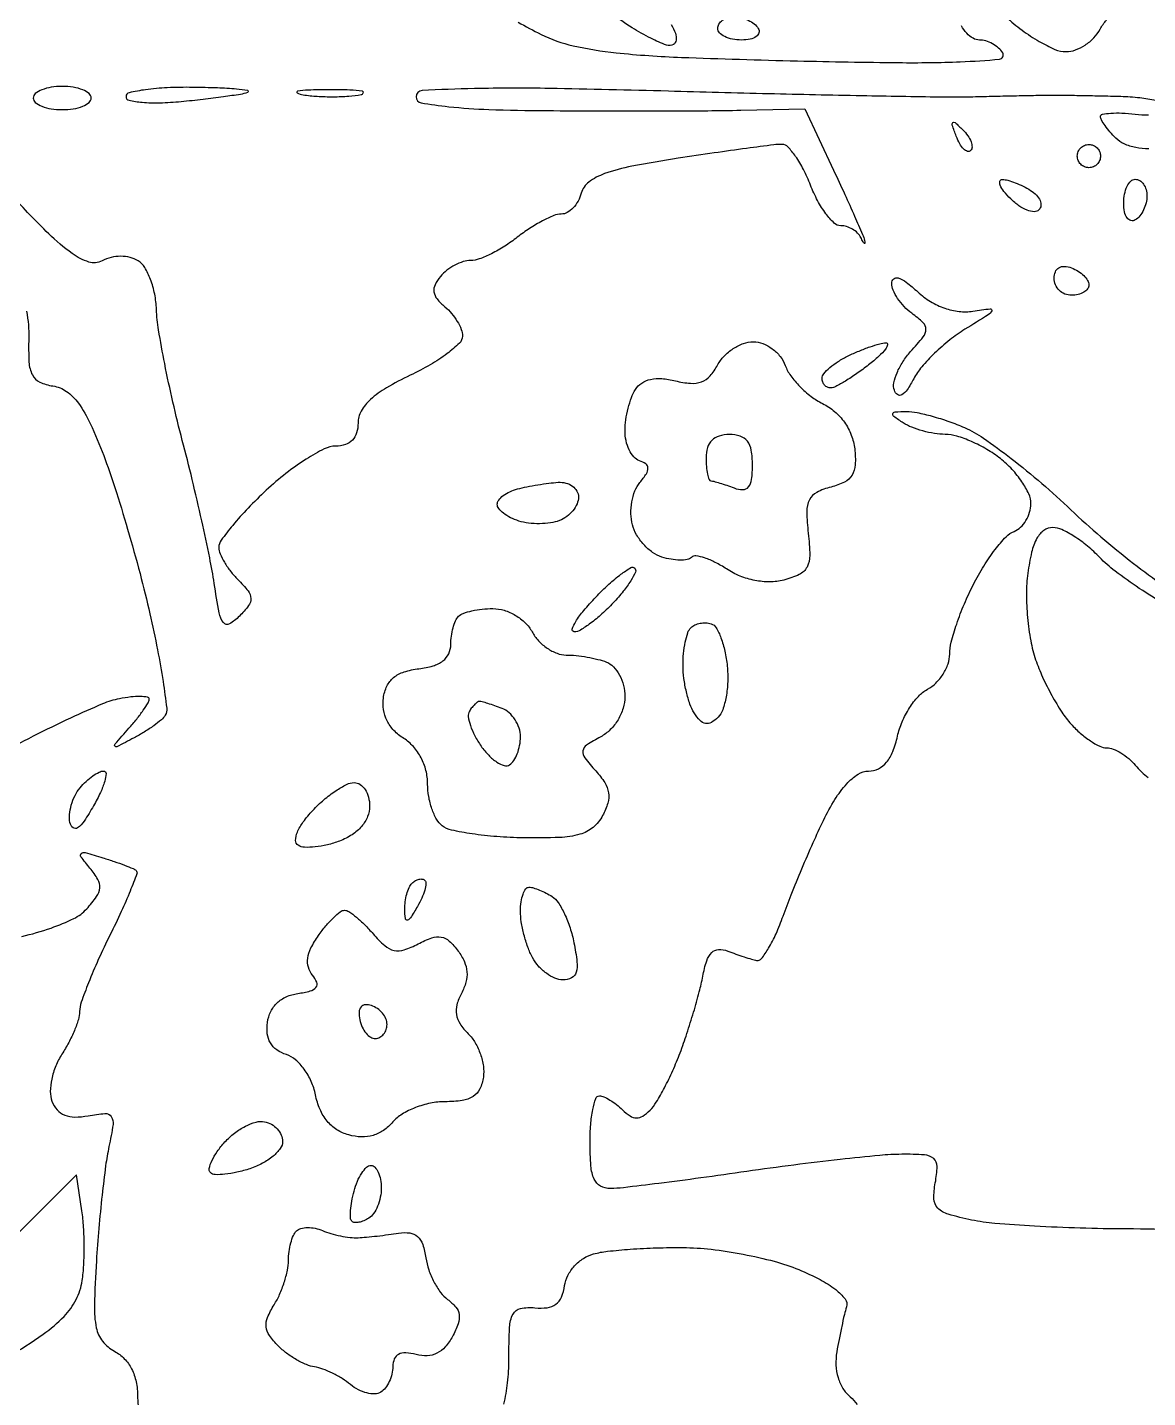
# Model space of a CAD drawing. Extents: x 0 to 102, y 0 to 135.
# Drawn here: x 41.24 to 49.41, y 76.39 to 86.38 of the extents above; entities that cross this region are included whole.
import ezdxf

# ---------------------------------------------------------------- set-up
doc = ezdxf.new("R2010")
doc.units = 0
doc.header["$MEASUREMENT"] = 0

msp = doc.modelspace()

# ---------------------------------------------------------------- linework, layer by layer
for points in [[(44.821143, 86.422991, 0.014875), (44.987945, 86.333577, 0.060414), (45.22214, 86.250302, 0.029478), (45.535579, 86.199071, 0.016541), (46.013134, 86.165589, 0.003394), (46.858108, 86.140121, 0.003051), (47.596346, 86.12739, 0.012434), (48.045129, 86.133551, 0.013288), (48.331999, 86.152272, 0.556942), (48.354766, 86.197909, 0.075053), (48.324233, 86.23391, 0.053185), (48.280784, 86.264361, 0.053051), (48.231742, 86.285039, 0.073387), (48.184574, 86.292, -0.13396), (48.138437, 86.304587, -0.073181), (48.092455, 86.341678, -0.064339), (48.053566, 86.396448, -0.058352)], [(45.938094, 86.404206, -0.067422), (45.967563, 86.341466, -0.098129), (45.973096, 86.290839, -0.236898), (45.95388, 86.259638, -0.233852), (45.90314, 86.254848, -0.023737), (45.788981, 86.304843, -0.02577), (45.651797, 86.381899, -0.017653), (45.504219, 86.482562, 0.006411)], [(48.377567, 86.4612, 0.026144), (48.495774, 86.364062, 0.02783), (48.621111, 86.281954, 0.02889), (48.736062, 86.224062, 0.102552), (48.816445, 86.2074, 0.088074), (48.884514, 86.219484, 0.057687), (48.955852, 86.255419, 0.055957), (49.019507, 86.308351, 0.068588), (49.064934, 86.370871, -0.059356), (49.111611, 86.437659, -0.038306)], [(49.469982, 85.850411, 0.030874), (49.353861, 85.869993, 0.019228), (49.21605, 85.879223, 0.001548), (49.065985, 85.883024, 0.001445), (48.912415, 85.885995, 0.001438), (48.775993, 85.887848, 0.004924), (48.6873, 85.887924, 0.002307), (48.597492, 85.886702, 0.000632), (48.455972, 85.883944, 0.000639), (48.295562, 85.880409, 0.000667), (48.1374, 85.876511, -0.010241), (47.897733, 85.875194, -0.001037), (47.328016, 85.884914, -0.001298), (46.649117, 85.899668, -0.001034), (45.91665, 85.919006, 0.002718), (45.050446, 85.938955, 0.009983), (44.502143, 85.937654, 0.006774), (44.120432, 85.92395, 0.399808), (44.0766, 85.877896, 0.363838), (44.11302, 85.834471, 0.01747), (44.314616, 85.806049, 0.018126), (44.606945, 85.785882, 0.006338), (45.02835, 85.777471, 0.001191), (45.426859, 85.77552, 0.001091), (45.837205, 85.775383, 0.00109), (46.203494, 85.776859, 0.003578), (46.4454, 85.780092), (46.9107, 85.789642), (47.121279, 85.342871, -0.002576), (47.20309, 85.166955, -0.003552), (47.27462, 85.008079, -0.002264), (47.33314, 84.873957, -0.042897), (47.347584, 84.830535, -0.043263), (47.350368, 84.811984, -0.645478), (47.346058, 84.809702, -0.102026), (47.336361, 84.821031, -0.011051), (47.320305, 84.851685, 0.084919), (47.296131, 84.884853, 0.059766), (47.259365, 84.912927, 0.05878), (47.216235, 84.931948, 0.074617), (47.17324, 84.9384, -0.193211), (47.125521, 84.957555, -0.041984), (47.06562, 85.025379, -0.03797), (47.005107, 85.121127, -0.028459), (46.953, 85.2345, 0.024547), (46.901934, 85.347936, 0.033812), (46.844522, 85.443785, 0.035875), (46.788874, 85.512741, 0.206322), (46.74686, 85.531159, 0.03305), (46.685548, 85.527484, 0.001675), (46.487134, 85.501688, 0.002674), (46.251409, 85.468954, 0.001934), (45.989012, 85.430048, 0.009289), (45.65027, 85.372025, 0.039212), (45.451629, 85.317775, 0.072702), (45.335501, 85.255814, 0.171589), (45.281195, 85.175689, -0.060909), (45.25805, 85.117309, -0.065684), (45.221968, 85.067852, -0.073974), (45.179005, 85.034396, -0.129203), (45.135642, 85.023, 0.097717), (45.081108, 85.012239, 0.023958), (44.997859, 84.973298, 0.023626), (44.905018, 84.918565, 0.02165), (44.814915, 84.8538, -0.025266), (44.723432, 84.789041, -0.025772), (44.626472, 84.734302, -0.02662), (44.537657, 84.695787, -0.089224), (44.475465, 84.6846, 0.076567), (44.420845, 84.676187, 0.044466), (44.359444, 84.65062, 0.043233), (44.301027, 84.613191, 0.055515), (44.255116, 84.568925, 0.059704), (44.215387, 84.507411, 0.150414), (44.20721, 84.455288, 0.137756), (44.229653, 84.404594, 0.046911), (44.287057, 84.347066, -0.044309), (44.336011, 84.298513, -0.040242), (44.377417, 84.240577, -0.042602), (44.405892, 84.182361, -0.092705), (44.415, 84.133658, -0.204394), (44.39275, 84.081502, -0.029943), (44.303169, 84.005364, -0.029783), (44.180106, 83.923846, -0.021526), (44.0343, 83.847483, 0.02215), (43.8614, 83.756655, 0.053089), (43.744886, 83.670975, 0.076665), (43.676876, 83.586462, 0.131904), (43.6536, 83.499767, -0.072334), (43.643063, 83.427314, -0.119676), (43.612135, 83.374169, -0.123058), (43.561003, 83.342066, -0.079104), (43.491494, 83.331, 0.116937), (43.407271, 83.311029, 0.024981), (43.275518, 83.236363, 0.02483), (43.128059, 83.132159, 0.021414), (42.983894, 83.008832, 0.013617), (42.851566, 82.878523, 0.01848), (42.739889, 82.753456, 0.015592), (42.655782, 82.645256, 0.158707), (42.6384, 82.591875, 0.101284), (42.647795, 82.545969, 0.033169), (42.679227, 82.484103, 0.031483), (42.724196, 82.418277, 0.03079), (42.777386, 82.3581, -0.027052), (42.852066, 82.27487, -0.160645), (42.872304, 82.220881, -0.174796), (42.855594, 82.16799, -0.033334), (42.788103, 82.090846, -0.066189), (42.71574, 82.035467, -0.375516), (42.671907, 82.044235, -0.11882), (42.640683, 82.114455, -0.00824), (42.604783, 82.329539, 0.013184), (42.571751, 82.516061, 0.004383), (42.513777, 82.787515, 0.00436), (42.444256, 83.087272, 0.004951), (42.372281, 83.3733, -0.007653), (42.303554, 83.652796, -0.007764), (42.243765, 83.932922, -0.007599), (42.199269, 84.17807, -0.03133), (42.183966, 84.327998, 0.039168), (42.170767, 84.439926, 0.041164), (42.140354, 84.546514, 0.044797), (42.098532, 84.633145, 0.119846), (42.050758, 84.681645, 0.07735), (41.991877, 84.706539, 0.061209), (41.92319, 84.715054, 0.05944), (41.852418, 84.706688, 0.063834), (41.787406, 84.681927, -0.203746), (41.6911, 84.673294, -0.078127), (41.568677, 84.735253, -0.039244), (41.397692, 84.880122, -0.008495), (41.127198, 85.157712, -0.007545)], [(49.420817, 85.498014, -0.048784), (49.324366, 85.508078, -0.052664), (49.239989, 85.534798, -0.093642), (49.179978, 85.575736, -0.019189), (49.137106, 85.622032, -0.023526), (49.100894, 85.668536, -0.022945), (49.074626, 85.709636, -0.13145), (49.068, 85.734405, -0.361335), (49.081817, 85.751028, -0.029112), (49.142554, 85.7587, -0.028749), (49.224491, 85.759515, -0.017096), (49.3218, 85.751545, 0.027097), (49.419075, 85.745533, 0.044786)], [(41.235698, 84.314136, -0.058114), (41.252478, 84.117247, 0.020285), (41.25413, 83.943061, 0.105261), (41.278703, 83.850617, 0.167514), (41.332597, 83.798431, 0.074145), (41.428773, 83.7698, -0.120873), (41.527384, 83.730197, -0.079781), (41.614489, 83.643734, -0.050315), (41.700537, 83.496648, -0.015998), (41.798774, 83.2622, -0.013762), (41.880093, 83.030309, -0.00637), (41.973574, 82.72488, -0.006304), (42.063722, 82.40125, -0.00872), (42.135838, 82.108613, -0.007503), (42.191574, 81.846051, -0.011066), (42.231912, 81.613897, -0.00654), (42.258662, 81.41961, -0.170968), (42.247575, 81.368818, -0.079158), (42.219849, 81.336662, -0.01854), (42.163665, 81.292681, -0.018654), (42.094456, 81.246362, -0.017362), (42.020338, 81.204145, -0.002498), (41.893985, 81.138677, -0.407846), (41.880321, 81.142926, -0.312584), (41.882155, 81.159368, -0.002063), (41.98275, 81.273801, 0.012401), (42.039452, 81.341058, 0.016554), (42.08731, 81.404996, 0.013794), (42.123396, 81.459852, 0.139461), (42.1308, 81.48588, 0.367457), (42.118, 81.500945, 0.036484), (42.067022, 81.505509, 0.032433), (41.996937, 81.502109, 0.018892), (41.913684, 81.489432, 0.053357), (41.7902, 81.451843, 0.008326), (41.556973, 81.348036, 0.009185), (41.285221, 81.215495, 0.007888), (41.004234, 81.066367, -0.000392)], [(49.662766, 77.616587, 0.006718), (49.257348, 77.623523, -0.006618), (48.919554, 77.629233, -0.006847), (48.585848, 77.643871, -0.00664), (48.297374, 77.664331, -0.029091), (48.128283, 77.688549, -0.020255), (47.957634, 77.730476, -0.1299), (47.881996, 77.775793, -0.18963), (47.853485, 77.843634, -0.053031), (47.863195, 77.960476, 0.039512), (47.876378, 78.079942, 0.228606), (47.851284, 78.13635, 0.161309), (47.784445, 78.16327, 0.01811), (47.618512, 78.167717, 0.021112), (47.457678, 78.159405, 0.004115), (47.168851, 78.129817, 0.004365), (46.832477, 78.089583, 0.004027), (46.4877, 78.042462, -0.002116), (46.152881, 77.995398, -0.002776), (45.846723, 77.955412, -0.002032), (45.589909, 77.92438, -0.026276), (45.49365, 77.918245, -0.128746), (45.421702, 77.936231, -0.165368), (45.3759, 77.986195, -0.085392), (45.351938, 78.082511, -0.018367), (45.3456, 78.255, -0.01883), (45.350487, 78.384712, -0.03053), (45.365481, 78.493995, -0.031449), (45.386897, 78.574412, -0.322437), (45.41328, 78.5934, -0.102712), (45.446189, 78.586568, -0.032763), (45.490901, 78.563578, -0.031128), (45.538639, 78.530732, -0.030136), (45.58248, 78.49188, 0.050861), (45.636921, 78.447515, 0.143106), (45.683418, 78.433242, 0.146552), (45.729576, 78.446388, 0.054279), (45.782802, 78.489162, 0.060363), (45.828685, 78.547697, 0.015369), (45.888034, 78.652932, 0.015439), (45.948833, 78.778191, 0.015083), (46.002293, 78.907932, 0.010355), (46.051776, 79.047826, 0.007763), (46.100648, 79.203743, 0.007855), (46.14208, 79.351998, 0.017783), (46.167639, 79.46563, -0.030453), (46.195958, 79.578149, -0.118866), (46.232822, 79.639081, -0.190259), (46.282759, 79.661028, -0.102749), (46.349998, 79.649712, 0.007416), (46.408049, 79.628082, 0.006736), (46.468601, 79.607451, 0.006758), (46.523265, 79.590459, 0.021481), (46.560384, 79.581182, 0.286273), (46.595433, 79.594201, 0.029824), (46.647103, 79.670077, 0.029851), (46.702103, 79.776098, 0.019219), (46.753532, 79.9047, -0.009277), (46.81214, 80.060148, -0.005019), (46.889707, 80.249313, -0.004998), (46.972569, 80.440395, -0.007858), (47.047944, 80.60265, -0.02552), (47.131678, 80.755331, -0.04709), (47.216923, 80.868221, -0.061656), (47.299931, 80.939103, -0.146946), (47.376825, 80.9622, 0.115688), (47.447867, 80.97886, 0.104951), (47.507038, 81.025724, 0.079719), (47.553665, 81.104811, 0.039373), (47.587655, 81.216704, -0.047497), (47.621034, 81.320504, -0.040704), (47.674815, 81.421966, -0.042648), (47.739616, 81.506499, -0.08524), (47.805876, 81.55808, 0.072364), (47.867959, 81.603907, 0.056603), (47.920517, 81.669252, 0.057623), (47.956177, 81.743233, 0.083704), (47.9682, 81.814547, -0.063946), (47.979441, 81.902085, -0.018099), (48.019025, 82.033948, -0.017924), (48.074994, 82.181003, -0.01806), (48.141222, 82.323292, -0.021167), (48.216497, 82.456589, -0.024374), (48.299573, 82.576692, -0.024496), (48.378904, 82.670332, -0.113622), (48.437322, 82.709673, 0.09741), (48.484381, 82.739217, 0.066866), (48.524246, 82.788269, 0.06415), (48.551203, 82.848506, 0.073295), (48.5604, 82.910911, 0.107623), (48.544847, 82.982329, 0.041562), (48.49492, 83.071186, 0.038721), (48.422784, 83.161791, 0.038638), (48.337491, 83.24026, 0.033869), (48.239003, 83.307466, 0.029248), (48.127498, 83.364474, 0.03034), (48.019974, 83.404147, 0.071515), (47.935641, 83.416895, -0.037966), (47.857845, 83.423378, -0.026731), (47.771987, 83.441901, -0.027103), (47.69129, 83.468653, -0.049897), (47.6298, 83.5002, -0.011783), (47.560109, 83.547602, -0.317288), (47.553135, 83.567606, -0.319152), (47.569642, 83.580789, -0.01186), (47.653667, 83.583505, -0.052761), (47.729925, 83.576097, -0.017157), (47.840115, 83.549532, -0.016888), (47.961379, 83.511402, -0.018239), (48.076667, 83.466035, -0.048669), (48.214127, 83.389391, -0.012944), (48.416856, 83.241024, -0.013001), (48.639704, 83.059459, -0.013059), (48.852473, 82.866818, 0.013659), (49.070209, 82.670156, 0.011967), (49.308002, 82.476545, 0.012116), (49.531211, 82.312023, 0.034815)], [(49.554645, 82.166266, -0.01417), (49.350858, 82.293976, -0.014378), (49.173904, 82.41948, -0.041507), (49.061841, 82.519489, 0.029865), (48.973165, 82.60241, 0.031341), (48.876601, 82.672742, 0.03302), (48.78612, 82.722269, 0.106432), (48.719589, 82.737338, 0.161073), (48.655347, 82.71685, 0.111188), (48.604537, 82.659058, 0.067821), (48.565902, 82.55774, 0.023887), (48.537828, 82.404415, 0.033992), (48.528032, 82.254785, 0.021917), (48.536096, 82.081157, 0.022028), (48.559049, 81.911251, 0.038217), (48.594912, 81.773523, 0.024662), (48.645373, 81.647346, 0.018356), (48.712842, 81.513352, 0.018654), (48.786001, 81.391435, 0.039467), (48.853235, 81.304208, 0.029933), (48.920708, 81.238072, 0.032164), (48.994067, 81.182162, 0.034006), (49.062736, 81.142942, 0.113219), (49.113053, 81.1314, -0.0946), (49.160224, 81.122395, -0.042261), (49.217037, 81.094123, -0.039829), (49.273859, 81.053055, -0.043183), (49.3218, 81.0045, 0.02911), (49.36713, 80.955931, 0.032564), (49.416214, 80.914877, 0.03449)], [(41.202147, 79.755742, 0.026037), (41.415437, 79.817612, 0.02998), (41.580143, 79.886151, 0.095528), (41.674952, 79.957444, 0.030183), (41.746951, 80.047356, 0.134277), (41.769804, 80.11037, 0.152205), (41.755993, 80.171804, 0.0424), (41.698989, 80.253716, -0.012086), (41.632613, 80.337748, -0.404563), (41.635515, 80.360946, -0.241908), (41.664959, 80.366999, -0.006789), (41.793063, 80.329394, -0.007159), (41.876066, 80.302492, -0.009382), (41.951041, 80.275421, -0.007269), (42.012701, 80.250806, -0.083141), (42.03479, 80.23695, -0.310653), (42.040709, 80.212998, -0.005905), (41.991617, 80.087161, -0.012103), (41.927025, 79.937724, -0.00753), (41.84444, 79.765549, 0.009362), (41.759722, 79.587255, 0.011728), (41.688189, 79.418723, 0.009996), (41.634703, 79.275738, 0.084692), (41.6232, 79.208313, -0.075054), (41.614633, 79.151561, -0.023588), (41.585359, 79.070567, -0.022971), (41.543686, 78.982029, -0.023551), (41.494381, 78.898444, 0.048575), (41.449256, 78.812392, 0.044328), (41.419904, 78.716589, 0.047147), (41.409455, 78.625708, 0.096967), (41.421739, 78.555444, 0.088713), (41.459821, 78.492397, 0.117284), (41.514361, 78.45371, 0.097115), (41.588705, 78.439424, 0.046308), (41.686014, 78.448828, -0.028686), (41.808344, 78.465011, -0.269461), (41.854225, 78.44272, -0.188702), (41.867119, 78.384819, -0.014251), (41.837409, 78.223754, 0.019526), (41.813227, 78.08443, 0.005784), (41.787053, 77.869616, 0.005795), (41.763209, 77.627294, 0.006218), (41.74561, 77.3901, 0.008515), (41.731071, 77.064282, 0.056673), (41.744955, 76.902589, 0.119111), (41.790631, 76.804551, 0.101927), (41.878357, 76.731474, -0.079894), (41.949265, 76.677474, -0.072713), (42.002387, 76.602325, -0.066545), (42.035157, 76.508872, -0.051137), (42.0462, 76.401182, 0.046127), (42.055413, 76.301529, 0.040862)], [(41.101579, 76.688087, 0.014259), (41.357519, 76.856324, 0.04792), (41.509956, 76.986238, 0.073339), (41.597942, 77.108752, 0.082857), (41.64223, 77.246505, 0.0239), (41.653385, 77.360042, 0.01361), (41.656549, 77.497968, 0.013569), (41.652168, 77.637313, 0.021796), (41.640048, 77.755564), (41.6016, 78.017527), (41.030612, 77.450915, -0.006566)], [(44.716826, 76.345378, 0.035199), (44.744288, 76.500596, 0.026192), (44.7534, 76.674414, -0.011118), (44.758579, 76.907289, -0.106827), (44.783667, 77.002626, -0.231511), (44.838578, 77.043992, -0.074197), (44.943476, 77.048453, 0.056954), (45.03366, 77.049188, 0.130669), (45.096206, 77.074301, 0.134895), (45.136802, 77.126505, 0.06251), (45.15973, 77.210026, -0.083975), (45.18354, 77.284196, -0.065784), (45.232001, 77.353599, -0.064956), (45.297569, 77.40884, -0.077255), (45.371504, 77.441521, -0.038107), (45.472744, 77.460552, -0.009695), (45.639263, 77.475621, -0.009827), (45.830648, 77.485429, -0.009807), (46.0224, 77.487718, -0.0272), (46.228307, 77.474923, -0.017935), (46.462849, 77.43892, -0.018064), (46.689112, 77.387299, -0.032993), (46.8684, 77.326611, -0.022314), (47.023547, 77.254144, -0.045071), (47.136909, 77.181215, -0.062581), (47.204758, 77.113183, -0.24214), (47.215322, 77.056388, 0.014907), (47.199841, 76.998521, 0.005015), (47.180634, 76.91326, 0.004984), (47.161263, 76.818468, 0.005688), (47.144668, 76.727388, 0.053796), (47.138746, 76.631005, 0.060668), (47.154188, 76.539572, 0.065256), (47.18946, 76.460341, 0.082415), (47.241896, 76.399779, -0.070292), (47.293248, 76.343281, -0.044597)]]:
    msp.add_lwpolyline(points, format="xyb")
for points in [[(46.398107, 86.4612, -0.061875), (46.448617, 86.454925, -0.051278), (46.499563, 86.436349, -0.053305), (46.543338, 86.408988, -0.08825), (46.5723, 86.3766, -0.202618), (46.577258, 86.344611, -0.181468), (46.558058, 86.316851, -0.104212), (46.513469, 86.298052, -0.047867), (46.450393, 86.292, -0.0466), (46.383722, 86.298227, -0.066561), (46.327369, 86.316851, -0.086673), (46.289349, 86.344284, -0.195654), (46.2762, 86.3766, -0.142666), (46.285596, 86.408861, -0.09965), (46.31201, 86.436349, -0.08433), (46.351509, 86.454867, -0.067639)], [(41.4963, 85.9536, 0.038131), (41.415308, 85.947414, 0.057076), (41.346928, 85.928749, 0.074992), (41.300268, 85.901396, 0.226478), (41.2848, 85.869, 0.226478), (41.300268, 85.836604, 0.074992), (41.346928, 85.809251, 0.057076), (41.415308, 85.790586, 0.038131), (41.4963, 85.7844, 0.038131), (41.577292, 85.790586, 0.057076), (41.645672, 85.809251, 0.074992), (41.692332, 85.836604, 0.226478), (41.7078, 85.869, 0.226478), (41.692332, 85.901396, 0.074992), (41.645672, 85.928749, 0.057076), (41.577292, 85.947414, 0.038131)], [(42.44805, 85.946921, 0.014334), (42.261557, 85.944135, 0.023589), (42.104495, 85.929839, 0.020197), (41.984754, 85.908257, 0.351511), (41.9616, 85.879392, 0.355667), (41.983473, 85.852532, 0.02909), (42.079643, 85.838413, 0.028814), (42.209383, 85.83452, 0.01723), (42.36345, 85.844095, 0.00462), (42.523517, 85.861089, 0.005732), (42.672108, 85.879983, 0.00474), (42.796351, 85.898432, 0.042348), (42.8499, 85.911624, 0.777787), (42.84901, 85.923093, 0.020903), (42.766754, 85.933798, 0.012743), (42.629111, 85.94236, 0.005728)], [(43.4421, 85.929403, 0.006817), (43.290811, 85.926927, 0.040183), (43.212039, 85.918202, 0.720633), (43.210442, 85.906107, 0.075924), (43.252913, 85.892893, 0.022548), (43.356247, 85.882004, 0.015659), (43.473617, 85.878648, 0.015827), (43.586725, 85.882538, 0.031163), (43.675913, 85.894047, 0.248898), (43.692151, 85.907139, 0.49082), (43.68527, 85.919494, 0.030832), (43.594133, 85.927574, 0.00738)], [(48.063298, 85.63776, -0.043285), (48.100065, 85.59434, -0.063152), (48.123629, 85.550158, -0.082976), (48.1313, 85.51197, -0.20742), (48.121061, 85.486061, -0.278911), (48.098373, 85.480475, -0.120343), (48.070646, 85.497176, -0.070189), (48.041487, 85.535614, -0.036269), (48.015939, 85.590401, -0.008399), (47.986661, 85.671356, -0.286372), (47.99107, 85.690394, -0.400052), (48.007416, 85.690791, -0.011214)], [(48.9834, 85.5306, -0.099038), (49.015687, 85.524141, -0.097945), (49.043149, 85.505749, -0.097945), (49.061541, 85.478287, -0.099038), (49.068, 85.446, -0.099038), (49.061541, 85.413713, -0.097945), (49.043149, 85.386251, -0.097945), (49.015687, 85.367859, -0.099038), (48.9834, 85.3614, -0.099038), (48.951113, 85.367859, -0.097945), (48.923651, 85.386251, -0.097945), (48.905259, 85.413713, -0.099038), (48.8988, 85.446, -0.099038), (48.905259, 85.478287, -0.097945), (48.923651, 85.505749, -0.097945), (48.951113, 85.524141, -0.099038)], [(48.351921, 85.275505, -0.065064), (48.3918, 85.269648, -0.023657), (48.446093, 85.25147, -0.022986), (48.504315, 85.225725, -0.025409), (48.55795, 85.195504, -0.058289), (48.600915, 85.160734, -0.091488), (48.627332, 85.121409, -0.124167), (48.633443, 85.084017, -0.176889), (48.619386, 85.053786, -0.211086), (48.584641, 85.040336, -0.081089), (48.532871, 85.051292, -0.061728), (48.472732, 85.083654, -0.042131), (48.413357, 85.133786, -0.026521), (48.363976, 85.188703, -0.067675), (48.336317, 85.234409, -0.175591), (48.334575, 85.262741, -0.337073)], [(49.3218, 85.2768, -0.142666), (49.354061, 85.267404, -0.09965), (49.381549, 85.24099, -0.08433), (49.400067, 85.201491, -0.067639), (49.4064, 85.154893, -0.061875), (49.400125, 85.104383, -0.051278), (49.381549, 85.053437, -0.053305), (49.354188, 85.009662, -0.08825), (49.3218, 84.9807, -0.202618), (49.289811, 84.975742, -0.181468), (49.262051, 84.994942, -0.104212), (49.243252, 85.039531, -0.047867), (49.2372, 85.102607, -0.0466), (49.243427, 85.169278, -0.066561), (49.262051, 85.225631, -0.086673), (49.289484, 85.263651, -0.195654)], [(48.8565, 84.630594, -0.048303), (48.905043, 84.606365, -0.053891), (48.946123, 84.57401, -0.061199), (48.97421, 84.538827, -0.13875), (48.9834, 84.506349, -0.164455), (48.973658, 84.47753, -0.095748), (48.946123, 84.452992, -0.076852), (48.905036, 84.436411, -0.057609), (48.8565, 84.4308, -0.096899), (48.808066, 84.440275, -0.097416), (48.766877, 84.467297, -0.098432), (48.739298, 84.507632, -0.10122), (48.7296, 84.555045, -0.094119), (48.738585, 84.602357, -0.166113), (48.764063, 84.632324, -0.151899), (48.804474, 84.64202, -0.075244)], [(47.73555, 84.455591, 0.048048), (47.829169, 84.385267, 0.053062), (47.931521, 84.336806, 0.056068), (48.036368, 84.312902, 0.067385), (48.1374, 84.315168, -0.009521), (48.263531, 84.332678, -0.580176), (48.274546, 84.31783, -0.149743), (48.249673, 84.288918, -0.002844), (48.079349, 84.18275, 0.030123), (47.968511, 84.104964, 0.023828), (47.858378, 84.008407, 0.024402), (47.764564, 83.908619, 0.05364), (47.705624, 83.822202, -0.024726), (47.657812, 83.742591, -0.110942), (47.61864, 83.705394, -0.296086), (47.588042, 83.706532, -0.160393), (47.564643, 83.737971, -0.13196), (47.561407, 83.79244, -0.048838), (47.584358, 83.866464, -0.044138), (47.626626, 83.946385, -0.040239), (47.683445, 84.020336, 0.015911), (47.775151, 84.128389, 0.1616), (47.795148, 84.18292, 0.215079), (47.775416, 84.230567, 0.030781), (47.692127, 84.299717, -0.044474), (47.635914, 84.349046, -0.042497), (47.58836, 84.40825, -0.045549), (47.555651, 84.46802, -0.102782), (47.5452, 84.518323, -0.220682), (47.56035, 84.550977, -0.260767), (47.593348, 84.557386, -0.085539), (47.651308, 84.526544, -0.020152)], [(46.535703, 84.0924, -0.092506), (46.6052, 84.079431, -0.067948), (46.673965, 84.041448, -0.066228), (46.731704, 83.985166, -0.07806), (46.768938, 83.91862, 0.068586), (46.808557, 83.844568, 0.037176), (46.875421, 83.765593, 0.036217), (46.956841, 83.693962, 0.047213), (47.041162, 83.64171, -0.062222), (47.12912, 83.58349, -0.061428), (47.200484, 83.505194, -0.061671), (47.250464, 83.412214, -0.063652), (47.275585, 83.31084, -0.041459), (47.279424, 83.194189, -0.127326), (47.256009, 83.119358, -0.139342), (47.200804, 83.069218, -0.053688), (47.102779, 83.033083, 0.056058), (46.998769, 82.994182, 0.162528), (46.945513, 82.940203, 0.119541), (46.926307, 82.853693, 0.024187), (46.937054, 82.695555, -0.02435), (46.94792, 82.534894, -0.12615), (46.927615, 82.449005, -0.163196), (46.871487, 82.395213, -0.048713), (46.758278, 82.354751, -0.059279), (46.656209, 82.341668, -0.050269), (46.547879, 82.351596, -0.048743), (46.440402, 82.383581, -0.048383), (46.340865, 82.435825, 0.026723), (46.258648, 82.483623, 0.038831), (46.181251, 82.515941, 0.044049), (46.118048, 82.530732, 0.236053), (46.085472, 82.519872, -0.155663), (46.054841, 82.50406, -0.044845), (46.001041, 82.499851, -0.040423), (45.936118, 82.505864, -0.033555), (45.86871, 82.522377, -0.078955), (45.801483, 82.556098, -0.052777), (45.737092, 82.613485, -0.051966), (45.685021, 82.684372, -0.068589), (45.654375, 82.75835, -0.060427), (45.643607, 82.837585, -0.047396), (45.650574, 82.924095, -0.048731), (45.673056, 83.004558, -0.080139), (45.708691, 83.065406, 0.027463), (45.756307, 83.130057, 0.15167), (45.768065, 83.171124, 0.237663), (45.752156, 83.201033, 0.07278), (45.70515, 83.224908, -0.13406), (45.664768, 83.252015, -0.067059), (45.630845, 83.303889, -0.059162), (45.608061, 83.371051, -0.054036), (45.600695, 83.4438, -0.034057), (45.606626, 83.522567, -0.025748), (45.623414, 83.607683, -0.026296), (45.647634, 83.686316, -0.053346), (45.676215, 83.7443, -0.107658), (45.722473, 83.79115, -0.0916), (45.786734, 83.817909, -0.07337), (45.868834, 83.823286, -0.041231), (45.967635, 83.806988, 0.042716), (46.077992, 83.789119, 0.108828), (46.157822, 83.800504, 0.121076), (46.220307, 83.843201, 0.059817), (46.275792, 83.922438, -0.069169), (46.323138, 83.98744, -0.056067), (46.389662, 84.042474, -0.057688), (46.464335, 84.079832, -0.08738)], [(47.5029, 84.084793, -0.483315), (47.514997, 84.070883, -0.120854), (47.500521, 84.038911, -0.043252), (47.451563, 83.986586, -0.017096), (47.376, 83.9232, -0.012908), (47.290369, 83.859712, -0.016375), (47.20799, 83.805807, -0.014446), (47.137155, 83.765458, -0.115322), (47.10105, 83.755881, -0.113098), (47.07685, 83.760676, -0.103394), (47.056238, 83.775606, -0.097181), (47.042418, 83.79845, -0.087809), (47.0376, 83.825672, -0.177225), (47.049905, 83.859298, -0.03992), (47.093515, 83.903257, -0.036638), (47.155075, 83.948742, -0.02844), (47.22795, 83.989146, -0.014119), (47.307032, 84.02457, -0.014532), (47.387236, 84.055111, -0.014402), (47.458148, 84.077512, -0.058005)], [(46.3608, 83.4156, 0.072254), (46.286931, 83.404869, 0.124864), (46.2339, 83.3733, 0.124864), (46.202331, 83.320269, 0.072254), (46.1916, 83.2464, 0.019696), (46.194156, 83.181546, 0.031851), (46.201993, 83.126903, 0.033708), (46.213208, 83.086927, 0.31754), (46.226981, 83.0772, -0.065182), (46.247971, 83.074452, -0.008575), (46.291278, 83.062116, -0.009838), (46.342351, 83.045511, -0.008099), (46.396181, 83.025849, 0.090021), (46.459817, 83.013818, 0.231224), (46.500942, 83.03354, 0.139263), (46.523854, 83.088899, 0.028926), (46.53, 83.195049, 0.041115), (46.521288, 83.300821, 0.123125), (46.492624, 83.366881, 0.153625), (46.44077, 83.403241, 0.076816)], [(45.11295, 83.067386, -0.078616), (45.169504, 83.062242, -0.095985), (45.21751, 83.039699, -0.108448), (45.249528, 83.003512, -0.127763), (45.261, 82.959351, -0.104173), (45.250672, 82.91032, -0.06669), (45.220222, 82.860473, -0.062752), (45.175254, 82.817398, -0.068143), (45.122182, 82.788233, -0.055959), (45.057604, 82.771426, -0.032885), (44.97794, 82.765275, -0.032535), (44.896458, 82.769658, -0.047173), (44.826082, 82.784883, -0.03936), (44.765889, 82.809345, -0.04941), (44.715002, 82.841493, -0.057747), (44.679882, 82.876064, -0.171115), (44.6688, 82.907498, -0.16886), (44.679457, 82.938154, -0.064255), (44.71229, 82.970204, -0.054173), (44.760198, 82.998711, -0.043254), (44.81685, 83.018883, -0.01453), (44.884266, 83.034423, -0.008783), (44.9649, 83.04909, -0.008795), (45.045559, 83.06085, -0.01525)], [(45.671116, 82.441484, -0.312946), (45.676208, 82.413313, -0.03169), (45.642328, 82.349967, -0.030766), (45.587506, 82.272521, -0.019173), (45.514487, 82.188566, -0.019858), (45.432253, 82.107719, -0.024489), (45.349212, 82.03943, -0.024041), (45.2755, 81.98995, -0.136617), (45.230425, 81.9774, -0.503815), (45.216166, 81.996655, -0.064715), (45.241092, 82.051695, -0.035747), (45.299988, 82.133164, -0.016644), (45.387055, 82.230318, -0.01585), (45.482957, 82.324267, -0.026047), (45.570451, 82.396676, -0.024088), (45.642424, 82.44498, -0.34485)], [(44.637623, 82.1466, -0.076256), (44.719093, 82.134102, -0.057905), (44.801717, 82.097193, -0.058077), (44.873414, 82.042482, -0.078046), (44.9226, 81.9774, 0.065814), (44.969075, 81.91269, 0.055375), (45.033349, 81.857902, 0.057621), (45.104815, 81.820684, 0.091509), (45.172457, 81.8082, -0.026278), (45.2432, 81.804479, -0.017086), (45.324275, 81.793116, -0.01719), (45.402858, 81.776547, -0.031067), (45.465581, 81.756849, -0.113211), (45.516775, 81.722432, -0.065935), (45.560091, 81.661987, -0.060646), (45.589424, 81.586124, -0.062033), (45.5994, 81.506025, -0.073415), (45.586742, 81.42028, -0.061869), (45.549566, 81.336293, -0.061835), (45.492946, 81.263909, -0.07315), (45.423181, 81.212244, 0.023025), (45.320822, 81.151242, 0.214682), (45.293993, 81.108863, 0.201761), (45.307064, 81.059077, 0.020162), (45.387624, 80.962505, -0.042372), (45.452451, 80.877383, -0.103914), (45.479964, 80.804086, -0.110141), (45.474871, 80.728625, -0.051196), (45.437437, 80.637323, -0.095933), (45.367237, 80.550986, -0.106134), (45.272186, 80.500852, -0.059725), (45.123177, 80.477633, -0.012629), (44.859644, 80.474994, -0.014974), (44.665455, 80.483775, -0.018263), (44.484676, 80.504045, -0.017002), (44.335791, 80.531473, -0.109878), (44.26695, 80.563467, -0.102076), (44.226354, 80.610373, -0.043863), (44.192264, 80.686242, -0.040983), (44.16902, 80.776259, -0.042722), (44.1612, 80.867609, 0.061894), (44.149016, 80.965656, 0.059234), (44.113167, 81.059307, 0.06064), (44.057404, 81.139938, 0.071715), (43.986648, 81.199709, -0.063278), (43.915455, 81.257828, -0.073896), (43.865342, 81.329185, -0.076576), (43.839352, 81.409799, -0.075225), (43.838598, 81.495009, -0.075632), (43.864611, 81.581456, -0.110302), (43.913395, 81.643929, -0.096422), (43.989516, 81.685104, -0.047295), (44.09775, 81.708069, 0.042972), (44.200323, 81.72891, 0.090745), (44.272545, 81.765354, 0.119026), (44.315143, 81.81744, 0.11262), (44.3304, 81.884319, -0.033859), (44.33456, 81.945683, -0.033012), (44.346967, 82.006458, -0.03484), (44.365104, 82.058216, -0.094961), (44.3868, 82.0902, -0.111431), (44.421269, 82.111977, -0.030091), (44.483744, 82.130032, -0.028906), (44.559058, 82.142448, -0.026404)], [(46.228612, 82.036097, -0.183586), (46.265106, 82.006616, -0.041329), (46.300119, 81.933301, -0.037591), (46.328764, 81.836526, -0.028789), (46.345812, 81.727477, -0.033411), (46.349309, 81.613681, -0.035354), (46.337406, 81.502601, -0.037817), (46.31328, 81.409299, -0.114691), (46.27884, 81.354, -0.065243), (46.230022, 81.316494, -0.178378), (46.187808, 81.309172, -0.1587), (46.147605, 81.33093, -0.049084), (46.104773, 81.385907, -0.05748), (46.074034, 81.449713, -0.025787), (46.048046, 81.53923, -0.025116), (46.030046, 81.637721, -0.031164), (46.023695, 81.73065, -0.024458), (46.027477, 81.818582, -0.027708), (46.039866, 81.902086, -0.028542), (46.058156, 81.970907, -0.117682), (46.080562, 82.007362, -0.089465), (46.109469, 82.027435, -0.059265), (46.148044, 82.039795, -0.057437), (46.18991, 82.043024, -0.069762)], [(44.539974, 81.4698, 0.154206), (44.52539, 81.465193, 0.037608), (44.505656, 81.448999, 0.035009), (44.484807, 81.426093, 0.028728), (44.465821, 81.398987, 0.175709), (44.457559, 81.359391, 0.045214), (44.472853, 81.294807, 0.040393), (44.504988, 81.219564, 0.03167), (44.551217, 81.143772, 0.039085), (44.606445, 81.076739, 0.056414), (44.665587, 81.027846, 0.072268), (44.719606, 81.002821, 0.213955), (44.759189, 81.008077, 0.112575), (44.789421, 81.037853, 0.050021), (44.814849, 81.088055, 0.046034), (44.832163, 81.148978, 0.046255), (44.838, 81.211942, 0.078719), (44.827996, 81.275093, 0.06528), (44.798691, 81.336605, 0.06669), (44.755341, 81.387228, 0.091012), (44.704181, 81.418449, 0.006987), (44.650714, 81.438113, 0.008844), (44.600744, 81.454716, 0.007239), (44.558584, 81.467233, 0.068641)], [(41.798824, 80.9622, -0.42933), (41.815716, 80.944418, -0.058102), (41.806144, 80.887777, -0.038614), (41.77533, 80.806079, -0.019833), (41.725015, 80.708845, -0.016406), (41.656904, 80.59775, -0.092391), (41.608806, 80.547856, -0.335617), (41.575776, 80.548785, -0.172361), (41.552764, 80.586009, -0.077985), (41.54942, 80.644957, -0.046155), (41.562839, 80.714271, -0.044884), (41.589641, 80.782724, -0.05752), (41.626573, 80.839364, -0.030927), (41.670769, 80.886374, -0.033744), (41.719224, 80.926117, -0.035929), (41.764898, 80.953973, -0.119521)], [(43.626047, 80.8776, -0.150725), (43.668818, 80.864407, -0.098492), (43.705255, 80.827282, -0.081553), (43.729831, 80.771797, -0.063638), (43.7382, 80.706306, -0.097019), (43.72317, 80.629577, -0.08092), (43.679797, 80.558572, -0.071511), (43.610457, 80.49798, -0.053068), (43.519601, 80.451901, -0.030658), (43.42976, 80.423911, -0.034431), (43.34058, 80.408429, -0.036809), (43.264036, 80.406172, -0.128059), (43.217138, 80.42062, -0.269168), (43.198221, 80.455971, -0.090686), (43.211201, 80.515295, -0.058818), (43.254082, 80.591282, -0.030737), (43.323585, 80.675025, -0.026832), (43.40468, 80.752559, -0.029801), (43.490936, 80.818094, -0.031129), (43.570328, 80.864387, -0.116944)], [(44.140755, 80.164845, -0.22822), (44.149024, 80.141216, -0.040891), (44.139774, 80.094099, -0.036971), (44.118692, 80.036253, -0.025833), (44.086927, 79.974495, -0.009073), (44.036584, 79.891427, -0.200091), (44.013892, 79.875472, -0.446695), (43.998901, 79.886227, -0.022266), (43.994573, 79.95405, -0.038261), (43.997751, 80.00947, -0.03547), (44.009323, 80.06522, -0.037424), (44.026913, 80.113347, -0.090291), (44.0484, 80.1444, -0.061883), (44.072645, 80.163287, -0.080251), (44.098794, 80.173671, -0.097827), (44.122701, 80.174217, -0.154511)], [(44.90145, 80.114905, -0.067999), (44.932917, 80.109949, -0.022754), (44.976951, 80.094496, -0.022163), (45.024719, 80.072744, -0.023566), (45.069376, 80.047249, -0.108834), (45.113268, 80.003594, -0.032881), (45.159069, 79.920851, -0.031222), (45.199579, 79.818651, -0.029401), (45.228001, 79.710144, -0.019517), (45.25018, 79.571267, -0.102313), (45.243681, 79.49461, -0.20591), (45.21015, 79.454364, -0.118048), (45.147652, 79.4394, -0.102364), (45.08974, 79.451382, -0.056812), (45.026936, 79.487469, -0.053202), (44.969065, 79.540453, -0.058004), (44.925577, 79.603038, -0.03628), (44.892018, 79.678414, -0.023279), (44.863726, 79.769944, -0.023381), (44.844306, 79.862654, -0.039954), (44.838, 79.941438, -0.034544), (44.842624, 80.008285, -0.053185), (44.856638, 80.064483, -0.069976), (44.87712, 80.102846, -0.245009)], [(43.554996, 79.947, -0.150262), (43.587217, 79.937093, -0.023338), (43.641224, 79.896609, -0.024232), (43.702171, 79.84114, -0.01897), (43.762878, 79.775455, 0.035076), (43.848019, 79.689083, 0.126103), (43.91641, 79.654208, 0.135656), (43.990205, 79.657825, 0.043215), (44.092233, 79.701566, -0.03619), (44.192035, 79.746021, -0.131234), (44.260664, 79.751919, -0.144626), (44.319224, 79.722722, -0.047448), (44.383875, 79.649925, -0.053077), (44.428938, 79.572181, -0.085794), (44.447667, 79.498245, -0.086809), (44.440396, 79.422934, -0.055546), (44.407677, 79.341116, 0.055878), (44.37444, 79.257844, 0.10951), (44.370892, 79.1869, 0.105441), (44.397747, 79.119329, 0.049291), (44.457757, 79.046158, -0.065544), (44.507702, 78.981068, -0.047149), (44.545881, 78.89768, -0.047568), (44.567422, 78.809685, -0.071803), (44.567552, 78.730905, -0.075362), (44.541458, 78.644144, -0.140022), (44.493339, 78.589371, -0.108453), (44.414011, 78.559904, -0.034917), (44.2881, 78.5511, 0.051033), (44.181614, 78.540203, 0.041523), (44.071577, 78.507731, 0.043088), (43.97438, 78.46005, 0.079818), (43.9074, 78.403462, -0.062956), (43.839474, 78.342053, -0.080861), (43.763669, 78.305629, -0.079535), (43.679224, 78.294776, -0.058655), (43.585836, 78.308707, -0.076404), (43.499302, 78.34712, -0.077402), (43.428735, 78.409611, -0.071378), (43.376305, 78.49532, -0.05232), (43.343112, 78.601892, 0.054215), (43.312456, 78.699023, 0.05345), (43.261529, 78.787795, 0.05781), (43.198245, 78.856667, 0.101557), (43.130994, 78.894263, -0.076072), (43.061423, 78.928661, -0.1077), (43.014732, 78.979266, -0.103191), (42.992097, 79.04645, -0.065297), (42.993018, 79.129416, -0.077044), (43.017109, 79.208614, -0.09046), (43.063245, 79.271957, -0.08769), (43.130075, 79.31631, -0.06765), (43.214388, 79.340181, 0.02858), (43.305505, 79.358457, 0.159254), (43.3469, 79.385046, 0.270654), (43.352657, 79.42181, 0.080027), (43.322548, 79.472847, -0.10193), (43.29124, 79.531604, -0.108165), (43.286619, 79.596663, -0.081377), (43.310516, 79.672052, -0.035426), (43.364706, 79.762416, -0.020563), (43.418677, 79.833097, -0.026847), (43.473935, 79.892778, -0.026417), (43.523714, 79.936206, -0.16768)], [(43.75127, 79.251743, 0.095591), (43.705981, 79.257717, 0.209098), (43.675434, 79.242134, 0.165894), (43.661686, 79.205391, 0.058438), (43.66667, 79.148575, 0.055333), (43.684136, 79.094937, 0.067404), (43.712165, 79.050227, 0.080237), (43.745975, 79.020806, 0.153371), (43.7805, 79.011931, 0.113713), (43.812781, 79.021187, 0.094855), (43.840249, 79.04408, 0.088612), (43.858702, 79.077066, 0.083519), (43.8651, 79.1151, 0.103772), (43.856589, 79.155667, 0.070355), (43.831663, 79.195953, 0.066546), (43.794782, 79.229854, 0.072298)], [(42.971597, 78.405024, -0.082126), (43.022067, 78.386364, -0.07788), (43.064895, 78.35219, -0.08146), (43.093708, 78.308147, -0.104569), (43.1037, 78.260891, -0.161196), (43.086756, 78.2097, -0.059436), (43.033806, 78.153768, -0.051115), (42.956809, 78.102001, -0.042029), (42.865762, 78.062887, -0.023775), (42.770948, 78.036217, -0.031876), (42.682857, 78.021735, -0.033105), (42.611342, 78.019373, -0.190307), (42.577231, 78.034169, -0.258002), (42.568267, 78.065296, -0.054494), (42.58745, 78.120676, -0.04435), (42.626818, 78.187715, -0.028992), (42.683065, 78.257614, -0.04504), (42.752691, 78.321857, -0.045749), (42.832348, 78.372216, -0.049929), (42.909764, 78.402471, -0.116278)], [(43.748067, 78.0858, -0.205936), (43.776634, 78.073513, -0.083017), (43.800847, 78.037564, -0.063321), (43.817312, 77.984454, -0.043565), (43.8228, 77.921593, -0.049826), (43.816112, 77.854644, -0.047565), (43.796295, 77.789241, -0.05125), (43.767161, 77.734838, -0.106183), (43.732571, 77.701621, -0.04074), (43.695585, 77.682734, -0.052789), (43.659061, 77.672024, -0.063227), (43.628253, 77.670376, -0.18005), (43.609027, 77.679173, -0.190356), (43.598812, 77.702727, -0.025832), (43.599836, 77.757532, -0.026753), (43.608261, 77.825226, -0.019619), (43.624523, 77.899144, -0.035233), (43.648696, 77.970599, -0.047043), (43.680948, 78.03097, -0.055551), (43.715954, 78.072897, -0.193392)], [(43.395381, 77.610902, 0.032228), (43.454912, 77.589433, 0.021465), (43.525402, 77.572277, 0.021639), (43.595523, 77.561496, 0.03903), (43.6536, 77.55968, 0.011223), (43.714182, 77.563879, 0.005156), (43.792914, 77.571934, 0.005103), (43.87562, 77.582115, 0.007034), (43.949659, 77.593059, -0.072805), (44.030993, 77.594317, -0.153322), (44.087696, 77.568026, -0.128885), (44.125344, 77.510059, -0.044855), (44.14823, 77.412315, 0.047603), (44.16902, 77.325669, 0.038118), (44.207011, 77.237492, 0.039417), (44.255306, 77.160769, 0.074845), (44.307033, 77.109518, -0.061055), (44.366536, 77.053713, -0.142508), (44.390784, 76.998288, -0.119283), (44.38357, 76.931856, -0.036465), (44.342219, 76.838883, -0.057455), (44.289986, 76.763538, -0.097436), (44.229363, 76.716917, -0.10484), (44.158906, 76.698746, -0.074955), (44.077707, 76.707398, 0.047132), (44.001009, 76.7199, 0.136025), (43.948736, 76.70914, 0.180223), (43.918215, 76.675766, 0.096339), (43.9074, 76.62016, -0.059929), (43.90085, 76.565706, -0.050818), (43.88146, 76.511063, -0.053153), (43.852906, 76.464357, -0.090819), (43.819094, 76.43381, -0.133812), (43.775612, 76.420951, -0.066437), (43.718033, 76.42738, -0.058663), (43.656003, 76.450803, -0.053669), (43.59906, 76.488559, 0.034049), (43.539045, 76.531827, 0.025346), (43.467592, 76.57141, 0.025842), (43.396062, 76.601952, 0.051582), (43.336492, 76.617087, -0.064642), (43.276798, 76.633919, -0.030112), (43.204747, 76.669989, -0.029214), (43.132609, 76.717537, -0.036072), (43.07173, 76.770213, -0.043185), (43.007327, 76.846818, -0.129178), (42.983678, 76.910449, -0.125374), (42.994025, 76.978655, -0.039583), (43.041904, 77.07082, 0.035578), (43.081766, 77.146075, 0.026047), (43.115422, 77.234438, 0.026517), (43.138583, 77.321924, 0.051492), (43.146, 77.393752, -0.033901), (43.150354, 77.457899, -0.033031), (43.16334, 77.521443, -0.03486), (43.182323, 77.575568, -0.094879), (43.205031, 77.609031, -0.133006), (43.237197, 77.627488, -0.061741), (43.285297, 77.633931, -0.054791), (43.340771, 77.628385, -0.050399)]]:
    msp.add_lwpolyline(points, format="xyb", close=True)

doc.saveas('drawing.dxf')
